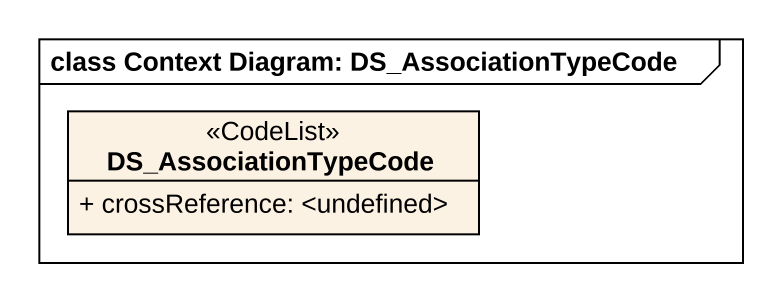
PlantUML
@startuml
mainframe class Context Diagram: DS_AssociationTypeCode
hide circle
hide empty members
skinparam classAttributeIconSize 0
class DS_AssociationTypeCode <<CodeList>> {
  + crossReference: <undefined>
}
@enduml
